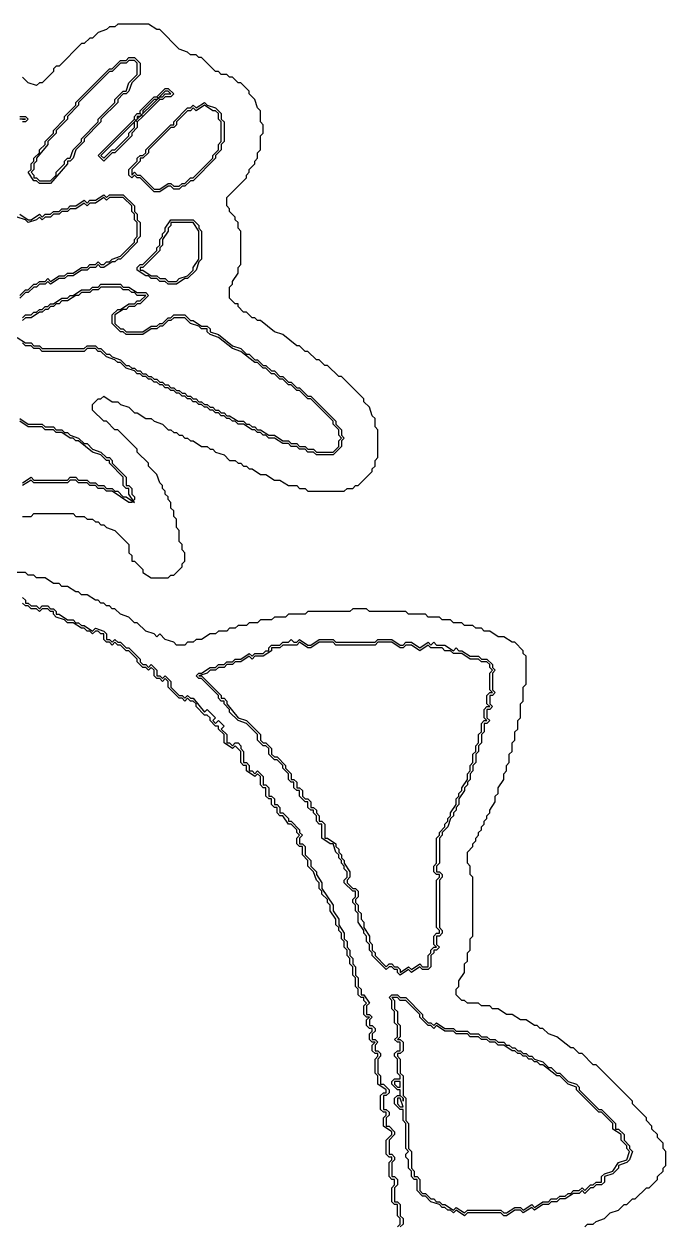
# Model space of a CAD drawing. Header units: millimetres. Extents: x 2 to 58.7, y 4.1 to 84.
# Drawn here: x 38.87 to 52.78, y 56.42 to 82.48 of the extents above; entities that cross this region are included whole.
import ezdxf

# ---------------------------------------------------------------- set-up
doc = ezdxf.new("R2010")
doc.units = ezdxf.units.MM
for name, color, linetype, true_color in [('CUT_OUTER', 1, 'Continuous', 0xa7a7a7), ('FILL_BLUE', 6, 'Continuous', 0x196fc6), ('FILL_HAIR', 5, 'Continuous', 0x905530), ('FILL_SKIN', 3, 'Continuous', 0xfad3ab), ('FILL_WHITE', 4, 'Continuous', 0xf5f3f0), ('RAISED_METAL', 2, 'Continuous', 0xa7a7a7)]:
    doc.layers.add(name, color=color, linetype=linetype, true_color=true_color)

msp = doc.modelspace()

# ---------------------------------------------------------------- linework, layer by layer
at = {"layer": 'CUT_OUTER'}
for points in [[(38.844, 71.818), (39.026, 71.818), (39.086, 71.879), (39.935, 71.879), (39.995, 71.818), (40.177, 71.818), (40.238, 71.758), (40.359, 71.758), (40.419, 71.697), (40.48, 71.697), (40.541, 71.636), (40.601, 71.636), (40.662, 71.576), (40.844, 71.515), (41.147, 71.212), (41.147, 71.03), (41.207, 70.97), (41.207, 70.848), (41.268, 70.848), (41.45, 70.667), (41.45, 70.606), (41.631, 70.485), (41.995, 70.485), (42.056, 70.545), (42.116, 70.545), (42.298, 70.727), (42.298, 70.788), (42.359, 70.848), (42.359, 71.03), (42.298, 71.091), (42.298, 71.212), (42.237, 71.273), (42.237, 71.515), (42.177, 71.576), (42.177, 71.758), (42.116, 71.818), (42.116, 71.939), (42.056, 72), (42.056, 72.121), (41.995, 72.182), (41.995, 72.242), (41.934, 72.303), (41.934, 72.364), (41.874, 72.424), (41.874, 72.485), (41.813, 72.545), (41.753, 72.727), (41.571, 72.909), (41.571, 72.97), (41.328, 73.212), (41.328, 73.273), (40.904, 73.697), (40.844, 73.697), (40.662, 73.879), (40.601, 73.879), (40.359, 74.121), (40.359, 74.242), (40.48, 74.364), (40.541, 74.364), (40.601, 74.424), (40.783, 74.303), (40.904, 74.303), (40.965, 74.242), (41.147, 74.182), (41.268, 74.061), (41.328, 74.061), (41.51, 73.939), (41.631, 73.939), (41.692, 73.879), (41.874, 73.818), (41.995, 73.697), (42.056, 73.697), (42.116, 73.636), (42.177, 73.636), (42.237, 73.576), (42.298, 73.576), (42.359, 73.515), (42.419, 73.515), (42.48, 73.455), (42.54, 73.455), (42.722, 73.333), (42.843, 73.333), (42.904, 73.273), (42.965, 73.273), (43.025, 73.212), (43.207, 73.152), (43.328, 73.03), (43.449, 73.03), (43.51, 72.97), (43.571, 72.97), (43.631, 72.909), (43.692, 72.909), (43.752, 72.848), (43.813, 72.848), (43.995, 72.727), (44.116, 72.727), (44.298, 72.606), (44.419, 72.606), (44.601, 72.485), (44.783, 72.485), (44.843, 72.424), (44.964, 72.424), (45.025, 72.364), (45.813, 72.364), (45.873, 72.424), (45.994, 72.424), (46.055, 72.485), (46.116, 72.485), (46.419, 72.788), (46.419, 72.848), (46.479, 72.909), (46.479, 73.03), (46.54, 73.091), (46.54, 73.697), (46.479, 73.758), (46.479, 73.939), (46.419, 74), (46.358, 74.182), (46.237, 74.303), (46.237, 74.364), (45.752, 74.848), (45.691, 74.848), (45.449, 75.091), (45.389, 75.091), (45.267, 75.212), (45.207, 75.212), (45.025, 75.394), (44.964, 75.394), (44.843, 75.515), (44.783, 75.515), (44.48, 75.758), (44.298, 75.818), (43.995, 76.061), (43.934, 76.061), (43.874, 76.121), (43.813, 76.121), (43.692, 76.242), (43.631, 76.242), (43.51, 76.364), (43.51, 76.424), (43.449, 76.424), (43.328, 76.545), (43.328, 76.788), (43.389, 76.848), (43.389, 76.909), (43.51, 77.091), (43.51, 77.212), (43.571, 77.273), (43.571, 78), (43.51, 78.061), (43.51, 78.182), (43.449, 78.242), (43.449, 78.303), (43.328, 78.424), (43.328, 78.485), (43.268, 78.545), (43.268, 78.727), (43.692, 79.152), (43.692, 79.212), (43.752, 79.273), (43.752, 79.333), (43.874, 79.455), (43.874, 79.515), (43.934, 79.576), (43.934, 79.697), (43.995, 79.758), (43.995, 80.061), (44.055, 80.121), (44.055, 80.303), (43.995, 80.364), (43.995, 80.606), (43.934, 80.667), (43.874, 80.848), (43.752, 80.97), (43.752, 81.03), (43.571, 81.212), (43.51, 81.212), (43.389, 81.333), (43.328, 81.333), (43.268, 81.394), (43.146, 81.394), (43.086, 81.455), (43.025, 81.455), (42.722, 81.758), (42.662, 81.758), (42.601, 81.818), (42.48, 81.818), (42.419, 81.879), (42.237, 81.939), (41.813, 82.364), (41.753, 82.364), (41.571, 82.485), (40.904, 82.485), (40.844, 82.424), (40.722, 82.424), (40.662, 82.364), (40.48, 82.303), (40.359, 82.182), (40.298, 82.182), (40.177, 82.061), (40.116, 82.061), (39.632, 81.576), (39.571, 81.576), (39.51, 81.515), (39.51, 81.455), (39.268, 81.212), (39.207, 81.212), (39.147, 81.152), (38.965, 81.212), (38.844, 81.333)], [(51.024, 56.424), (51.085, 56.485), (51.206, 56.485), (51.267, 56.545), (51.448, 56.606), (51.57, 56.727), (51.751, 56.788), (51.873, 56.909), (51.933, 56.909), (52.054, 57.03), (52.115, 57.03), (52.357, 57.273), (52.418, 57.273), (52.6, 57.455), (52.6, 57.515), (52.721, 57.636), (52.721, 57.697), (52.781, 57.758), (52.781, 58.061), (52.721, 58.121), (52.721, 58.242), (52.6, 58.364), (52.6, 58.424), (52.479, 58.545), (52.479, 58.606), (52.357, 58.727), (52.357, 58.788), (52.054, 59.091), (52.054, 59.152), (51.267, 59.939), (51.206, 59.939), (50.964, 60.182), (50.903, 60.182), (50.782, 60.303), (50.721, 60.303), (50.418, 60.545), (50.236, 60.606), (50.115, 60.727), (50.055, 60.727), (49.994, 60.788), (49.933, 60.788), (49.752, 60.909), (49.63, 60.909), (49.449, 61.03), (49.327, 61.03), (49.146, 61.152), (49.024, 61.152), (48.964, 61.212), (48.782, 61.212), (48.721, 61.273), (48.479, 61.273), (48.418, 61.333), (48.358, 61.333), (48.237, 61.455), (48.237, 61.576), (48.297, 61.636), (48.297, 61.758), (48.418, 61.939), (48.418, 62.121), (48.479, 62.182), (48.479, 62.364), (48.54, 62.424), (48.54, 62.667), (48.6, 62.727), (48.6, 64), (48.54, 64.061), (48.54, 64.242), (48.479, 64.303), (48.479, 64.545), (48.6, 64.667), (48.6, 64.727), (48.661, 64.788), (48.661, 64.848), (48.721, 64.909), (48.721, 64.97), (48.782, 65.03), (48.782, 65.091), (48.843, 65.152), (48.843, 65.212), (48.903, 65.273), (48.903, 65.333), (48.964, 65.394), (48.964, 65.455), (49.085, 65.636), (49.085, 65.758), (49.146, 65.818), (49.146, 65.939), (49.267, 66.121), (49.267, 66.242), (49.327, 66.303), (49.327, 66.424), (49.388, 66.485), (49.388, 66.667), (49.449, 66.727), (49.449, 66.909), (49.509, 66.97), (49.509, 67.152), (49.57, 67.212), (49.57, 67.394), (49.63, 67.455), (49.63, 67.758), (49.691, 67.818), (49.691, 68.121), (49.752, 68.182), (49.752, 68.788), (49.691, 68.848), (49.691, 68.909), (49.509, 69.091), (49.449, 69.091), (49.267, 69.212), (49.146, 69.212), (48.964, 69.333), (48.843, 69.333), (48.782, 69.394), (48.661, 69.394), (48.6, 69.455), (48.418, 69.455), (48.358, 69.515), (48.176, 69.515), (48.115, 69.576), (47.934, 69.576), (47.873, 69.636), (47.631, 69.636), (47.57, 69.697), (47.206, 69.697), (47.146, 69.758), (46.358, 69.758), (46.297, 69.818), (45.994, 69.818), (45.934, 69.758), (45.025, 69.758), (44.964, 69.697), (44.601, 69.697), (44.54, 69.636), (44.298, 69.636), (44.237, 69.576), (43.995, 69.576), (43.934, 69.515), (43.752, 69.515), (43.692, 69.455), (43.51, 69.455), (43.449, 69.394), (43.328, 69.394), (43.268, 69.333), (43.086, 69.333), (43.025, 69.273), (42.904, 69.273), (42.722, 69.152), (42.601, 69.152), (42.54, 69.091), (42.419, 69.091), (42.359, 69.03), (42.177, 69.03), (42.116, 69.091), (41.934, 69.152), (41.813, 69.273), (41.753, 69.212), (41.692, 69.273), (41.51, 69.333), (41.328, 69.515), (41.268, 69.515), (41.147, 69.636), (40.965, 69.697), (40.844, 69.818), (40.783, 69.818), (40.722, 69.879), (40.662, 69.879), (40.601, 69.939), (40.541, 69.939), (40.48, 70), (40.419, 70), (40.238, 70.121), (40.116, 70.121), (40.056, 70.182), (39.995, 70.182), (39.813, 70.303), (39.692, 70.303), (39.632, 70.364), (39.51, 70.364), (39.329, 70.485), (39.147, 70.485), (39.086, 70.545), (38.965, 70.545), (38.904, 70.606), (38.723, 70.606)]]:
    msp.add_lwpolyline(points, dxfattribs=at)
at = {"layer": 'FILL_BLUE'}
for points in [[(42.662, 68.364), (42.722, 68.364), (43.146, 67.939), (43.146, 67.879), (43.207, 67.879), (43.268, 67.818), (43.268, 67.758), (43.51, 67.455), (43.692, 67.394), (43.995, 67.091), (43.995, 66.97), (44.055, 66.909), (44.116, 66.909), (44.237, 66.788), (44.237, 66.667), (44.298, 66.606), (44.358, 66.606), (44.54, 66.424), (44.54, 66.364), (44.661, 66.242), (44.661, 66.121), (44.722, 66.121), (44.783, 66.061), (44.783, 65.939), (44.843, 65.939), (44.904, 65.879), (44.904, 65.758), (44.964, 65.697), (45.025, 65.697), (45.086, 65.636), (45.086, 65.515), (45.146, 65.515), (45.207, 65.455), (45.207, 65.394), (45.267, 65.333), (45.267, 65.212), (45.328, 65.212), (45.389, 65.152), (45.389, 64.848), (45.449, 64.848), (45.631, 64.727), (45.631, 64.667), (45.691, 64.606), (45.691, 64.545), (45.752, 64.485), (45.752, 64.424), (45.813, 64.364), (45.813, 64.303), (45.934, 64.121), (45.934, 64), (45.873, 63.939), (45.873, 63.879), (45.994, 63.758), (46.055, 63.758), (46.116, 63.697), (46.116, 63.576), (46.055, 63.515), (46.055, 63.455), (46.116, 63.394), (46.116, 63.273), (46.176, 63.212), (46.176, 63.091), (46.237, 63.03), (46.237, 62.909), (46.358, 62.727), (46.358, 62.606), (46.419, 62.545), (46.419, 62.424), (46.479, 62.364), (46.479, 62.303), (46.722, 62.061), (46.782, 62.121), (46.843, 62.121), (46.903, 62.061), (46.964, 62.061), (47.025, 62), (47.025, 61.939), (47.206, 62.061), (47.267, 62), (47.449, 62.121), (47.509, 62.061), (47.631, 62.061), (47.631, 62.303), (47.691, 62.364), (47.691, 62.424), (47.752, 62.485), (47.812, 62.485), (47.752, 62.545), (47.752, 62.727), (47.812, 62.788), (47.873, 62.788), (47.873, 62.848), (47.812, 62.909), (47.812, 63.939), (47.873, 64), (47.873, 64.061), (47.812, 64.061), (47.752, 64.121), (47.752, 64.242), (47.812, 64.303), (47.812, 64.848), (47.873, 64.909), (47.873, 64.97), (47.994, 65.091), (47.994, 65.152), (48.055, 65.212), (48.055, 65.273), (48.115, 65.333), (48.115, 65.394), (48.237, 65.576), (48.237, 65.697), (48.297, 65.758), (48.297, 65.818), (48.358, 65.879), (48.358, 65.939), (48.479, 66.121), (48.479, 66.242), (48.54, 66.303), (48.54, 66.424), (48.6, 66.485), (48.6, 66.667), (48.661, 66.727), (48.661, 66.848), (48.721, 66.909), (48.721, 67.091), (48.782, 67.152), (48.782, 67.333), (48.843, 67.394), (48.903, 67.394), (48.843, 67.455), (48.843, 67.636), (48.903, 67.697), (48.964, 67.697), (48.903, 67.758), (48.903, 67.939), (48.964, 68), (49.024, 68), (48.964, 68.061), (48.964, 68.424), (49.024, 68.485), (48.964, 68.545), (48.964, 68.606), (48.903, 68.667), (48.782, 68.667), (48.721, 68.727), (48.54, 68.727), (48.358, 68.848), (48.176, 68.848), (48.115, 68.909), (47.994, 68.909), (47.934, 68.97), (47.691, 68.97), (47.631, 69.03), (47.449, 68.909), (47.267, 69.03), (47.146, 69.03), (47.085, 68.97), (47.025, 68.97), (46.843, 69.091), (46.54, 69.091), (46.479, 69.03), (45.631, 69.03), (45.57, 69.091), (45.267, 69.091), (45.086, 68.97), (45.025, 68.97), (44.843, 69.091), (44.783, 69.03), (44.48, 69.03), (44.419, 68.97), (44.237, 68.97), (44.237, 68.909), (44.055, 68.788), (43.874, 68.788), (43.813, 68.727), (43.752, 68.788), (43.571, 68.667), (43.449, 68.667), (43.389, 68.606), (43.268, 68.606), (43.207, 68.545), (43.086, 68.545), (43.025, 68.485), (42.904, 68.485), (42.843, 68.424)], [(46.843, 61.394), (46.903, 61.333), (46.903, 61.152), (46.964, 61.091), (46.964, 60.848), (47.025, 60.788), (47.025, 60.545), (46.964, 60.485), (47.025, 60.485), (47.085, 60.424), (47.085, 60.242), (47.025, 60.182), (46.964, 60.182), (46.964, 60.121), (47.025, 60.061), (47.025, 59.758), (47.085, 59.697), (47.085, 59.273), (47.146, 59.212), (47.146, 58.727), (47.206, 58.667), (47.206, 58.121), (47.267, 58.061), (47.267, 57.697), (47.328, 57.636), (47.328, 57.515), (47.388, 57.515), (47.449, 57.455), (47.449, 57.212), (47.509, 57.152), (47.57, 57.152), (47.691, 57.03), (47.752, 57.03), (47.812, 56.97), (47.873, 56.97), (47.934, 56.909), (47.994, 56.909), (48.176, 56.788), (48.237, 56.848), (48.418, 56.727), (48.479, 56.788), (49.206, 56.788), (49.267, 56.727), (49.327, 56.727), (49.509, 56.848), (49.63, 56.848), (49.691, 56.788), (49.873, 56.909), (49.933, 56.848), (50.115, 56.97), (50.236, 56.97), (50.297, 57.03), (50.418, 57.03), (50.479, 57.091), (50.6, 57.091), (50.661, 57.152), (50.721, 57.152), (50.782, 57.212), (50.903, 57.212), (50.964, 57.273), (51.024, 57.212), (51.145, 57.333), (51.206, 57.333), (51.267, 57.394), (51.388, 57.394), (51.388, 57.515), (51.448, 57.576), (51.63, 57.636), (51.751, 57.818), (51.933, 57.879), (51.994, 58.061), (51.933, 58.121), (51.933, 58.182), (51.812, 58.303), (51.812, 58.424), (51.63, 58.545), (51.63, 58.667), (51.388, 58.909), (51.327, 58.909), (50.842, 59.394), (50.842, 59.455), (50.661, 59.515), (50.479, 59.697), (50.418, 59.697), (50.115, 59.939), (50.055, 59.939), (49.994, 60), (49.933, 60), (49.873, 60.061), (49.812, 60.061), (49.752, 60.121), (49.691, 60.121), (49.63, 60.182), (49.57, 60.182), (49.509, 60.242), (49.449, 60.242), (49.267, 60.364), (49.146, 60.364), (49.085, 60.424), (48.964, 60.424), (48.903, 60.485), (48.782, 60.485), (48.721, 60.545), (48.54, 60.545), (48.479, 60.606), (48.237, 60.606), (48.176, 60.667), (47.994, 60.667), (47.812, 60.788), (47.752, 60.727), (47.691, 60.788), (47.631, 60.788), (47.449, 60.97), (47.449, 61.03), (47.146, 61.333), (47.025, 61.333), (46.964, 61.394)]]:
    msp.add_lwpolyline(points, close=True, dxfattribs=at)
at = {"layer": 'FILL_HAIR'}
for points in [[(38.844, 72.545), (39.026, 72.667), (39.086, 72.606), (39.813, 72.606), (39.874, 72.667), (39.995, 72.667), (40.056, 72.606), (40.238, 72.606), (40.298, 72.545), (40.419, 72.545), (40.48, 72.485), (40.601, 72.485), (40.662, 72.424), (40.783, 72.424), (40.844, 72.364), (40.904, 72.364), (41.025, 72.242), (41.086, 72.242), (41.268, 72.121), (41.147, 72.303), (41.147, 72.424), (41.086, 72.424), (41.025, 72.485), (41.025, 72.667), (40.722, 72.97), (40.722, 73.03), (40.662, 73.03), (40.541, 73.152), (40.359, 73.212), (40.056, 73.455), (39.995, 73.455), (39.935, 73.515), (39.874, 73.515), (39.692, 73.636), (39.571, 73.636), (39.51, 73.697), (39.329, 73.697), (39.268, 73.758), (38.965, 73.758), (38.783, 73.879)], [(46.964, 56.424), (47.025, 56.485), (47.025, 56.606), (46.964, 56.667), (46.964, 56.909), (46.903, 56.909), (46.843, 56.97), (46.843, 57.273), (46.903, 57.333), (46.903, 57.455), (46.843, 57.455), (46.782, 57.515), (46.782, 57.818), (46.843, 57.879), (46.843, 57.939), (46.782, 57.939), (46.722, 58), (46.722, 58.303), (46.843, 58.424), (46.843, 58.485), (46.661, 58.606), (46.661, 58.788), (46.722, 58.848), (46.722, 58.909), (46.661, 58.909), (46.6, 58.97), (46.6, 59.273), (46.661, 59.333), (46.722, 59.333), (46.722, 59.394), (46.54, 59.515), (46.54, 59.697), (46.479, 59.758), (46.479, 60.061), (46.54, 60.121), (46.54, 60.182), (46.479, 60.182), (46.419, 60.242), (46.419, 60.364), (46.479, 60.424), (46.419, 60.424), (46.358, 60.485), (46.358, 60.606), (46.419, 60.667), (46.419, 60.727), (46.358, 60.727), (46.297, 60.788), (46.297, 60.909), (46.358, 60.97), (46.297, 60.97), (46.237, 61.03), (46.237, 61.212), (46.297, 61.273), (46.237, 61.333), (46.237, 61.394), (46.176, 61.394), (46.116, 61.455), (46.116, 61.576), (46.055, 61.636), (46.055, 61.818), (45.994, 61.879), (45.994, 62.061), (45.934, 62.121), (45.934, 62.242), (45.873, 62.303), (45.873, 62.424), (45.813, 62.485), (45.813, 62.606), (45.752, 62.667), (45.752, 62.788), (45.691, 62.848), (45.691, 62.909), (45.631, 62.97), (45.631, 63.091), (45.51, 63.273), (45.51, 63.394), (45.449, 63.455), (45.449, 63.515), (45.328, 63.636), (45.328, 63.697), (45.267, 63.758), (45.267, 63.879), (45.207, 63.939), (45.146, 64.121), (45.025, 64.242), (45.025, 64.364), (44.904, 64.485), (44.904, 64.667), (44.843, 64.667), (44.783, 64.727), (44.783, 64.848), (44.843, 64.909), (44.783, 64.97), (44.783, 65.03), (44.661, 65.152), (44.601, 65.152), (44.48, 65.333), (44.419, 65.333), (44.358, 65.394), (44.358, 65.515), (44.298, 65.515), (44.237, 65.576), (44.237, 65.697), (44.177, 65.697), (44.116, 65.758), (44.116, 65.939), (44.055, 65.939), (43.995, 66), (43.995, 66.182), (43.934, 66.242), (43.874, 66.182), (43.692, 66.303), (43.692, 66.424), (43.631, 66.424), (43.571, 66.485), (43.571, 66.727), (43.449, 66.848), (43.389, 66.788), (43.207, 66.909), (43.207, 67.091), (43.086, 67.212), (43.086, 67.273), (43.025, 67.273), (42.904, 67.394), (42.904, 67.455), (42.843, 67.515), (42.783, 67.515), (42.601, 67.697), (42.601, 67.758), (42.54, 67.818), (42.48, 67.818), (42.419, 67.879), (42.359, 67.818), (42.298, 67.879), (42.237, 67.879), (41.995, 68.121), (41.995, 68.242), (41.934, 68.303), (41.874, 68.242), (41.813, 68.303), (41.753, 68.303), (41.692, 68.364), (41.692, 68.485), (41.631, 68.545), (41.571, 68.485), (41.51, 68.545), (41.45, 68.545), (41.328, 68.667), (41.328, 68.727), (41.147, 68.909), (41.086, 68.909), (40.965, 69.03), (40.904, 69.03), (40.844, 69.091), (40.783, 69.03), (40.722, 69.091), (40.662, 69.091), (40.601, 69.152), (40.601, 69.273), (40.541, 69.273), (40.48, 69.333), (40.419, 69.333), (40.359, 69.273), (40.298, 69.333), (40.238, 69.333), (40.177, 69.394), (40.116, 69.394), (39.935, 69.515), (39.813, 69.515), (39.753, 69.576), (39.571, 69.636), (39.51, 69.697), (39.51, 69.758), (39.45, 69.758), (39.389, 69.818), (39.268, 69.818), (39.207, 69.758), (39.147, 69.818), (39.026, 69.818), (38.965, 69.879), (38.904, 69.879), (38.844, 69.939)]]:
    msp.add_lwpolyline(points, dxfattribs=at)
at = {"layer": 'FILL_SKIN'}
for points in [[(41.268, 81.697), (41.147, 81.697), (41.086, 81.636), (40.965, 81.636), (40.783, 81.455), (40.722, 81.455), (40.056, 80.788), (40.056, 80.727), (39.813, 80.485), (39.813, 80.424), (39.571, 80.182), (39.571, 80.121), (39.389, 79.939), (39.389, 79.879), (39.147, 79.576), (39.147, 79.515), (39.086, 79.455), (39.086, 79.333), (39.026, 79.273), (39.086, 79.212), (39.086, 79.152), (39.147, 79.152), (39.207, 79.091), (39.45, 79.091), (39.571, 79.212), (39.571, 79.273), (39.753, 79.455), (39.753, 79.515), (39.813, 79.576), (39.874, 79.576), (39.935, 79.758), (40.116, 79.939), (40.116, 80), (40.48, 80.364), (40.48, 80.424), (40.844, 80.788), (40.844, 80.848), (41.025, 81.03), (41.086, 81.03), (41.147, 81.212), (41.328, 81.394), (41.328, 81.636)], [(42.056, 80.97), (41.995, 81.03), (41.934, 81.03), (41.753, 80.848), (41.692, 80.848), (41.45, 80.606), (41.45, 80.545), (41.389, 80.485), (41.328, 80.485), (41.328, 80.424), (40.541, 79.636), (40.601, 79.576), (40.783, 79.758), (40.844, 79.758), (41.147, 80.061), (41.147, 80.121), (41.268, 80.242), (41.268, 80.364), (41.813, 80.909), (41.874, 80.909), (41.934, 80.97)], [(43.086, 80.545), (43.025, 80.606), (42.965, 80.606), (42.783, 80.727), (42.601, 80.606), (42.54, 80.667), (42.48, 80.606), (42.419, 80.606), (42.177, 80.364), (42.177, 80.303), (42.116, 80.242), (42.056, 80.242), (41.571, 79.758), (41.571, 79.697), (41.45, 79.576), (41.389, 79.576), (41.389, 79.515), (41.207, 79.333), (41.207, 79.212), (41.268, 79.273), (41.328, 79.212), (41.389, 79.212), (41.692, 78.909), (41.813, 78.909), (41.995, 79.03), (42.056, 79.03), (42.116, 78.97), (42.237, 78.97), (42.298, 79.03), (42.359, 79.03), (42.48, 79.152), (42.54, 79.152), (42.965, 79.576), (42.965, 79.636), (43.086, 79.758), (43.086, 79.879), (43.146, 79.939), (43.146, 80.364), (43.086, 80.424)], [(42.54, 78.182), (42.056, 78.182), (42.056, 78.121), (41.995, 78.061), (41.995, 78), (41.874, 77.818), (41.874, 77.697), (41.813, 77.636), (41.813, 77.576), (41.45, 77.212), (41.389, 77.212), (41.389, 77.152), (41.45, 77.152), (41.631, 77.03), (41.753, 77.03), (41.813, 76.97), (41.934, 76.97), (41.995, 76.909), (42.177, 76.909), (42.237, 76.97), (42.419, 77.03), (42.54, 77.152), (42.54, 77.212), (42.662, 77.394), (42.662, 78)]]:
    msp.add_lwpolyline(points, close=True, dxfattribs=at)
for points in [[(38.844, 80.424), (38.904, 80.424), (38.783, 80.424)], [(38.783, 76.606), (38.904, 76.727), (38.965, 76.727), (39.086, 76.848), (39.147, 76.848), (39.207, 76.909), (39.329, 76.909), (39.389, 76.97), (39.45, 76.909), (39.632, 77.03), (39.753, 77.03), (39.813, 77.091), (39.935, 77.091), (40.116, 77.212), (40.238, 77.212), (40.298, 77.273), (40.419, 77.273), (40.48, 77.333), (40.541, 77.273), (40.601, 77.273), (40.662, 77.333), (40.722, 77.333), (40.783, 77.394), (40.965, 77.455), (41.268, 77.758), (41.268, 77.818), (41.328, 77.879), (41.328, 78.182), (41.268, 78.242), (41.268, 78.364), (41.207, 78.424), (41.207, 78.545), (41.025, 78.727), (40.722, 78.727), (40.662, 78.667), (40.601, 78.727), (40.419, 78.606), (40.298, 78.606), (40.238, 78.545), (40.177, 78.606), (39.995, 78.485), (39.874, 78.485), (39.813, 78.424), (39.692, 78.424), (39.632, 78.364), (39.51, 78.364), (39.45, 78.303), (39.329, 78.303), (39.268, 78.242), (39.207, 78.303), (39.147, 78.242), (38.965, 78.182), (38.904, 78.242), (38.723, 78.303)], [(38.723, 75.697), (38.904, 75.576), (39.026, 75.576), (39.086, 75.515), (39.207, 75.515), (39.268, 75.455), (40.177, 75.455), (40.238, 75.515), (40.419, 75.515), (40.48, 75.455), (40.541, 75.455), (40.662, 75.333), (40.722, 75.333), (40.783, 75.273), (40.965, 75.212), (41.086, 75.091), (41.147, 75.091), (41.207, 75.03), (41.268, 75.03), (41.328, 74.97), (41.389, 74.97), (41.45, 74.909), (41.51, 74.909), (41.571, 74.848), (41.631, 74.848), (41.692, 74.788), (41.753, 74.788), (41.813, 74.727), (41.874, 74.727), (41.934, 74.667), (41.995, 74.667), (42.056, 74.606), (42.116, 74.606), (42.177, 74.545), (42.237, 74.545), (42.298, 74.485), (42.359, 74.485), (42.419, 74.424), (42.48, 74.424), (42.54, 74.364), (42.601, 74.364), (42.662, 74.303), (42.722, 74.303), (42.783, 74.242), (42.843, 74.242), (42.904, 74.182), (42.965, 74.182), (43.025, 74.121), (43.086, 74.121), (43.146, 74.061), (43.207, 74.061), (43.268, 74), (43.328, 74), (43.51, 73.879), (43.631, 73.879), (43.692, 73.818), (43.752, 73.818), (43.813, 73.758), (43.874, 73.758), (43.934, 73.697), (43.995, 73.697), (44.177, 73.576), (44.298, 73.576), (44.48, 73.455), (44.601, 73.455), (44.661, 73.394), (44.783, 73.394), (44.843, 73.333), (44.964, 73.333), (45.025, 73.273), (45.146, 73.273), (45.207, 73.212), (45.57, 73.212), (45.691, 73.333), (45.691, 73.455), (45.752, 73.515), (45.691, 73.576), (45.691, 73.697), (45.57, 73.818), (45.57, 73.879), (45.086, 74.364), (45.025, 74.364), (44.843, 74.545), (44.783, 74.545), (44.661, 74.667), (44.601, 74.667), (44.48, 74.788), (44.419, 74.788), (44.298, 74.909), (44.237, 74.909), (44.116, 75.03), (44.055, 75.03), (43.934, 75.152), (43.874, 75.152), (43.571, 75.394), (43.389, 75.455), (43.086, 75.697), (42.904, 75.758), (42.843, 75.818), (42.843, 75.879), (42.722, 75.879), (42.662, 75.939), (42.48, 76), (42.359, 76.121), (42.116, 76.121), (42.056, 76.061), (41.995, 76.061), (41.874, 75.939), (41.813, 75.939), (41.753, 75.879), (41.631, 75.879), (41.45, 75.758), (41.086, 75.758), (41.025, 75.818), (40.965, 75.818), (40.783, 76), (40.783, 76.182), (40.904, 76.303), (40.965, 76.303), (41.147, 76.424), (41.268, 76.424), (41.328, 76.485), (41.389, 76.485), (41.51, 76.606), (41.328, 76.606), (41.268, 76.667), (41.207, 76.667), (41.147, 76.727), (41.025, 76.727), (40.965, 76.788), (40.541, 76.788), (40.48, 76.727), (40.359, 76.727), (40.298, 76.667), (40.116, 76.667), (40.056, 76.606), (39.995, 76.606), (39.813, 76.485), (39.692, 76.485), (39.632, 76.424), (39.571, 76.424), (39.51, 76.364), (39.45, 76.364), (39.389, 76.303), (39.329, 76.303), (39.268, 76.242), (39.207, 76.242), (39.026, 76.121), (38.904, 76.121), (38.844, 76.061)]]:
    msp.add_lwpolyline(points, dxfattribs=at)
at = {"layer": 'FILL_WHITE'}
for points in [[(46.903, 59.576), (46.903, 59.515), (46.964, 59.455), (47.025, 59.455), (47.025, 59.576)], [(46.964, 59.212), (46.964, 59.091), (47.025, 59.03), (47.085, 59.03), (47.025, 59.212)]]:
    msp.add_lwpolyline(points, close=True, dxfattribs=at)
at = {"layer": 'RAISED_METAL'}
for points in [[(38.844, 71.818), (39.026, 71.818), (39.086, 71.879), (39.935, 71.879), (39.995, 71.818), (40.177, 71.818), (40.238, 71.758), (40.359, 71.758), (40.419, 71.697), (40.48, 71.697), (40.541, 71.636), (40.601, 71.636), (40.662, 71.576), (40.844, 71.515), (41.147, 71.212), (41.147, 71.03), (41.207, 70.97), (41.207, 70.848), (41.268, 70.848), (41.45, 70.667), (41.45, 70.606), (41.631, 70.485), (41.995, 70.485), (42.056, 70.545), (42.116, 70.545), (42.298, 70.727), (42.298, 70.788), (42.359, 70.848), (42.359, 71.03), (42.298, 71.091), (42.298, 71.212), (42.237, 71.273), (42.237, 71.515), (42.177, 71.576), (42.177, 71.758), (42.116, 71.818), (42.116, 71.939), (42.056, 72), (42.056, 72.121), (41.995, 72.182), (41.995, 72.242), (41.934, 72.303), (41.934, 72.364), (41.874, 72.424), (41.874, 72.485), (41.813, 72.545), (41.753, 72.727), (41.571, 72.909), (41.571, 72.97), (41.328, 73.212), (41.328, 73.273), (40.904, 73.697), (40.844, 73.697), (40.662, 73.879), (40.601, 73.879), (40.359, 74.121), (40.359, 74.242), (40.48, 74.364), (40.541, 74.364), (40.601, 74.424), (40.783, 74.303), (40.904, 74.303), (40.965, 74.242), (41.147, 74.182), (41.268, 74.061), (41.328, 74.061), (41.51, 73.939), (41.631, 73.939), (41.692, 73.879), (41.874, 73.818), (41.995, 73.697), (42.056, 73.697), (42.116, 73.636), (42.177, 73.636), (42.237, 73.576), (42.298, 73.576), (42.359, 73.515), (42.419, 73.515), (42.48, 73.455), (42.54, 73.455), (42.722, 73.333), (42.843, 73.333), (42.904, 73.273), (42.965, 73.273), (43.025, 73.212), (43.207, 73.152), (43.328, 73.03), (43.449, 73.03), (43.51, 72.97), (43.571, 72.97), (43.631, 72.909), (43.692, 72.909), (43.752, 72.848), (43.813, 72.848), (43.995, 72.727), (44.116, 72.727), (44.298, 72.606), (44.419, 72.606), (44.601, 72.485), (44.783, 72.485), (44.843, 72.424), (44.964, 72.424), (45.025, 72.364), (45.813, 72.364), (45.873, 72.424), (45.994, 72.424), (46.055, 72.485), (46.116, 72.485), (46.419, 72.788), (46.419, 72.848), (46.479, 72.909), (46.479, 73.03), (46.54, 73.091), (46.54, 73.697), (46.479, 73.758), (46.479, 73.939), (46.419, 74), (46.358, 74.182), (46.237, 74.303), (46.237, 74.364), (45.752, 74.848), (45.691, 74.848), (45.449, 75.091), (45.389, 75.091), (45.267, 75.212), (45.207, 75.212), (45.025, 75.394), (44.964, 75.394), (44.843, 75.515), (44.783, 75.515), (44.48, 75.758), (44.298, 75.818), (43.995, 76.061), (43.934, 76.061), (43.874, 76.121), (43.813, 76.121), (43.692, 76.242), (43.631, 76.242), (43.51, 76.364), (43.51, 76.424), (43.449, 76.424), (43.328, 76.545), (43.328, 76.788), (43.389, 76.848), (43.389, 76.909), (43.51, 77.091), (43.51, 77.212), (43.571, 77.273), (43.571, 78), (43.51, 78.061), (43.51, 78.182), (43.449, 78.242), (43.449, 78.303), (43.328, 78.424), (43.328, 78.485), (43.268, 78.545), (43.268, 78.727), (43.692, 79.152), (43.692, 79.212), (43.752, 79.273), (43.752, 79.333), (43.874, 79.455), (43.874, 79.515), (43.934, 79.576), (43.934, 79.697), (43.995, 79.758), (43.995, 80.061), (44.055, 80.121), (44.055, 80.303), (43.995, 80.364), (43.995, 80.606), (43.934, 80.667), (43.874, 80.848), (43.752, 80.97), (43.752, 81.03), (43.571, 81.212), (43.51, 81.212), (43.389, 81.333), (43.328, 81.333), (43.268, 81.394), (43.146, 81.394), (43.086, 81.455), (43.025, 81.455), (42.722, 81.758), (42.662, 81.758), (42.601, 81.818), (42.48, 81.818), (42.419, 81.879), (42.237, 81.939), (41.813, 82.364), (41.753, 82.364), (41.571, 82.485), (40.904, 82.485), (40.844, 82.424), (40.722, 82.424), (40.662, 82.364), (40.48, 82.303), (40.359, 82.182), (40.298, 82.182), (40.177, 82.061), (40.116, 82.061), (39.632, 81.576), (39.571, 81.576), (39.51, 81.515), (39.51, 81.455), (39.268, 81.212), (39.207, 81.212), (39.147, 81.152), (38.965, 81.212), (38.844, 81.333)], [(38.783, 80.485), (38.904, 80.485), (38.965, 80.424), (38.904, 80.364), (38.844, 80.364)], [(38.783, 78.364), (38.965, 78.242), (39.026, 78.242), (39.207, 78.364), (39.268, 78.303), (39.329, 78.364), (39.45, 78.364), (39.51, 78.424), (39.632, 78.424), (39.692, 78.485), (39.813, 78.485), (39.874, 78.545), (39.995, 78.545), (40.177, 78.667), (40.238, 78.606), (40.298, 78.667), (40.419, 78.667), (40.601, 78.788), (40.662, 78.727), (40.722, 78.788), (41.025, 78.788), (41.268, 78.545), (41.268, 78.424), (41.328, 78.364), (41.328, 78.242), (41.389, 78.182), (41.389, 77.879), (41.328, 77.818), (41.328, 77.758), (40.965, 77.394), (40.904, 77.394), (40.844, 77.333), (40.783, 77.333), (40.601, 77.212), (40.541, 77.212), (40.48, 77.273), (40.419, 77.212), (40.298, 77.212), (40.238, 77.152), (40.116, 77.152), (39.935, 77.03), (39.813, 77.03), (39.753, 76.97), (39.632, 76.97), (39.45, 76.848), (39.389, 76.909), (39.329, 76.848), (39.207, 76.848), (39.147, 76.788), (39.086, 76.788), (38.965, 76.667), (38.904, 76.667), (38.783, 76.545)], [(38.844, 76.121), (38.904, 76.182), (39.026, 76.182), (39.086, 76.242), (39.147, 76.242), (39.207, 76.303), (39.268, 76.303), (39.329, 76.364), (39.389, 76.364), (39.45, 76.424), (39.51, 76.424), (39.692, 76.545), (39.813, 76.545), (39.874, 76.606), (39.935, 76.606), (40.116, 76.727), (40.298, 76.727), (40.359, 76.788), (40.48, 76.788), (40.541, 76.848), (40.965, 76.848), (41.025, 76.788), (41.147, 76.788), (41.328, 76.667), (41.51, 76.667), (41.571, 76.606), (41.389, 76.424), (41.328, 76.424), (41.268, 76.364), (41.147, 76.364), (41.086, 76.303), (41.025, 76.303), (40.844, 76.182), (40.844, 76), (40.965, 75.879), (41.025, 75.879), (41.086, 75.818), (41.45, 75.818), (41.631, 75.939), (41.753, 75.939), (41.813, 76), (41.874, 76), (41.995, 76.121), (42.056, 76.121), (42.116, 76.182), (42.359, 76.182), (42.48, 76.061), (42.54, 76.061), (42.722, 75.939), (42.843, 75.939), (42.904, 75.879), (42.904, 75.818), (43.086, 75.758), (43.389, 75.515), (43.571, 75.455), (43.692, 75.333), (43.752, 75.333), (43.874, 75.212), (43.934, 75.212), (44.055, 75.091), (44.116, 75.091), (44.237, 74.97), (44.298, 74.97), (44.419, 74.848), (44.48, 74.848), (44.601, 74.727), (44.661, 74.727), (44.783, 74.606), (44.843, 74.606), (45.025, 74.424), (45.086, 74.424), (45.631, 73.879), (45.631, 73.818), (45.752, 73.697), (45.752, 73.576), (45.813, 73.515), (45.752, 73.455), (45.752, 73.333), (45.57, 73.152), (45.207, 73.152), (45.146, 73.212), (45.025, 73.212), (44.964, 73.273), (44.843, 73.273), (44.783, 73.333), (44.661, 73.333), (44.601, 73.394), (44.48, 73.394), (44.298, 73.515), (44.177, 73.515), (44.116, 73.576), (44.055, 73.576), (43.995, 73.636), (43.934, 73.636), (43.874, 73.697), (43.813, 73.697), (43.631, 73.818), (43.51, 73.818), (43.449, 73.879), (43.389, 73.879), (43.328, 73.939), (43.268, 73.939), (43.207, 74), (43.146, 74), (43.086, 74.061), (43.025, 74.061), (42.965, 74.121), (42.904, 74.121), (42.843, 74.182), (42.783, 74.182), (42.722, 74.242), (42.662, 74.242), (42.601, 74.303), (42.54, 74.303), (42.48, 74.364), (42.419, 74.364), (42.359, 74.424), (42.298, 74.424), (42.237, 74.485), (42.177, 74.485), (42.116, 74.545), (42.056, 74.545), (41.995, 74.606), (41.934, 74.606), (41.874, 74.667), (41.813, 74.667), (41.753, 74.727), (41.692, 74.727), (41.631, 74.788), (41.571, 74.788), (41.51, 74.848), (41.45, 74.848), (41.389, 74.909), (41.328, 74.909), (41.268, 74.97), (41.086, 75.03), (40.965, 75.152), (40.904, 75.152), (40.844, 75.212), (40.662, 75.273), (40.541, 75.394), (40.48, 75.394), (40.419, 75.455), (40.238, 75.455), (40.177, 75.394), (39.268, 75.394), (39.207, 75.455), (39.086, 75.455), (39.026, 75.515), (38.904, 75.515), (38.844, 75.576)], [(38.783, 73.939), (38.965, 73.818), (39.268, 73.818), (39.329, 73.758), (39.51, 73.758), (39.571, 73.697), (39.692, 73.697), (39.753, 73.636), (39.813, 73.636), (39.874, 73.576), (40.056, 73.515), (40.177, 73.394), (40.238, 73.394), (40.359, 73.273), (40.541, 73.212), (40.662, 73.091), (40.722, 73.091), (40.783, 73.03), (40.783, 72.97), (41.086, 72.667), (41.086, 72.485), (41.147, 72.485), (41.207, 72.424), (41.207, 72.303), (41.268, 72.242), (41.268, 72.182), (41.207, 72.121), (41.147, 72.121), (40.783, 72.364), (40.662, 72.364), (40.601, 72.424), (40.48, 72.424), (40.419, 72.485), (40.298, 72.485), (40.238, 72.545), (40.056, 72.545), (39.995, 72.606), (39.874, 72.606), (39.813, 72.545), (39.086, 72.545), (39.026, 72.606), (38.844, 72.485)], [(51.024, 56.424), (51.085, 56.485), (51.206, 56.485), (51.267, 56.545), (51.448, 56.606), (51.57, 56.727), (51.751, 56.788), (51.873, 56.909), (51.933, 56.909), (52.054, 57.03), (52.115, 57.03), (52.357, 57.273), (52.418, 57.273), (52.6, 57.455), (52.6, 57.515), (52.721, 57.636), (52.721, 57.697), (52.781, 57.758), (52.781, 58.061), (52.721, 58.121), (52.721, 58.242), (52.6, 58.364), (52.6, 58.424), (52.479, 58.545), (52.479, 58.606), (52.357, 58.727), (52.357, 58.788), (52.054, 59.091), (52.054, 59.152), (51.267, 59.939), (51.206, 59.939), (50.964, 60.182), (50.903, 60.182), (50.782, 60.303), (50.721, 60.303), (50.418, 60.545), (50.236, 60.606), (50.115, 60.727), (50.055, 60.727), (49.994, 60.788), (49.933, 60.788), (49.752, 60.909), (49.63, 60.909), (49.449, 61.03), (49.327, 61.03), (49.146, 61.152), (49.024, 61.152), (48.964, 61.212), (48.782, 61.212), (48.721, 61.273), (48.479, 61.273), (48.418, 61.333), (48.358, 61.333), (48.237, 61.455), (48.237, 61.576), (48.297, 61.636), (48.297, 61.758), (48.418, 61.939), (48.418, 62.121), (48.479, 62.182), (48.479, 62.364), (48.54, 62.424), (48.54, 62.667), (48.6, 62.727), (48.6, 64), (48.54, 64.061), (48.54, 64.242), (48.479, 64.303), (48.479, 64.545), (48.6, 64.667), (48.6, 64.727), (48.661, 64.788), (48.661, 64.848), (48.721, 64.909), (48.721, 64.97), (48.782, 65.03), (48.782, 65.091), (48.843, 65.152), (48.843, 65.212), (48.903, 65.273), (48.903, 65.333), (48.964, 65.394), (48.964, 65.455), (49.085, 65.636), (49.085, 65.758), (49.146, 65.818), (49.146, 65.939), (49.267, 66.121), (49.267, 66.242), (49.327, 66.303), (49.327, 66.424), (49.388, 66.485), (49.388, 66.667), (49.449, 66.727), (49.449, 66.909), (49.509, 66.97), (49.509, 67.152), (49.57, 67.212), (49.57, 67.394), (49.63, 67.455), (49.63, 67.758), (49.691, 67.818), (49.691, 68.121), (49.752, 68.182), (49.752, 68.788), (49.691, 68.848), (49.691, 68.909), (49.509, 69.091), (49.449, 69.091), (49.267, 69.212), (49.146, 69.212), (48.964, 69.333), (48.843, 69.333), (48.782, 69.394), (48.661, 69.394), (48.6, 69.455), (48.418, 69.455), (48.358, 69.515), (48.176, 69.515), (48.115, 69.576), (47.934, 69.576), (47.873, 69.636), (47.631, 69.636), (47.57, 69.697), (47.206, 69.697), (47.146, 69.758), (46.358, 69.758), (46.297, 69.818), (45.994, 69.818), (45.934, 69.758), (45.025, 69.758), (44.964, 69.697), (44.601, 69.697), (44.54, 69.636), (44.298, 69.636), (44.237, 69.576), (43.995, 69.576), (43.934, 69.515), (43.752, 69.515), (43.692, 69.455), (43.51, 69.455), (43.449, 69.394), (43.328, 69.394), (43.268, 69.333), (43.086, 69.333), (43.025, 69.273), (42.904, 69.273), (42.722, 69.152), (42.601, 69.152), (42.54, 69.091), (42.419, 69.091), (42.359, 69.03), (42.177, 69.03), (42.116, 69.091), (41.934, 69.152), (41.813, 69.273), (41.753, 69.212), (41.692, 69.273), (41.51, 69.333), (41.328, 69.515), (41.268, 69.515), (41.147, 69.636), (40.965, 69.697), (40.844, 69.818), (40.783, 69.818), (40.722, 69.879), (40.662, 69.879), (40.601, 69.939), (40.541, 69.939), (40.48, 70), (40.419, 70), (40.238, 70.121), (40.116, 70.121), (40.056, 70.182), (39.995, 70.182), (39.813, 70.303), (39.692, 70.303), (39.632, 70.364), (39.51, 70.364), (39.329, 70.485), (39.147, 70.485), (39.086, 70.545), (38.965, 70.545), (38.904, 70.606), (38.723, 70.606)], [(38.844, 70.061), (38.904, 70), (38.904, 69.939), (38.965, 69.939), (39.026, 69.879), (39.147, 69.879), (39.207, 69.818), (39.268, 69.879), (39.389, 69.879), (39.45, 69.818), (39.51, 69.818), (39.571, 69.758), (39.571, 69.697), (39.632, 69.697), (39.813, 69.576), (39.935, 69.576), (39.995, 69.515), (40.056, 69.515), (40.116, 69.455), (40.177, 69.455), (40.359, 69.333), (40.419, 69.394), (40.601, 69.333), (40.662, 69.273), (40.662, 69.152), (40.722, 69.152), (40.783, 69.091), (40.844, 69.152), (40.904, 69.091), (40.965, 69.091), (41.086, 68.97), (41.147, 68.97), (41.389, 68.727), (41.389, 68.667), (41.45, 68.606), (41.51, 68.606), (41.571, 68.545), (41.631, 68.606), (41.753, 68.485), (41.753, 68.364), (41.813, 68.364), (41.874, 68.303), (41.934, 68.364), (42.056, 68.242), (42.056, 68.121), (42.237, 67.939), (42.298, 67.939), (42.359, 67.879), (42.419, 67.939), (42.48, 67.879), (42.54, 67.879), (42.783, 67.576), (42.843, 67.636), (43.025, 67.455), (42.965, 67.394), (43.025, 67.333), (43.086, 67.394), (43.207, 67.273), (43.146, 67.212), (43.268, 67.091), (43.268, 66.909), (43.328, 66.909), (43.389, 66.848), (43.449, 66.909), (43.51, 66.909), (43.571, 66.848), (43.571, 66.788), (43.631, 66.727), (43.631, 66.485), (43.692, 66.485), (43.752, 66.424), (43.752, 66.303), (43.813, 66.303), (43.874, 66.242), (43.934, 66.303), (44.055, 66.182), (44.055, 66), (44.116, 66), (44.177, 65.939), (44.177, 65.758), (44.237, 65.758), (44.298, 65.697), (44.298, 65.576), (44.358, 65.576), (44.419, 65.515), (44.419, 65.394), (44.48, 65.394), (44.601, 65.273), (44.601, 65.212), (44.661, 65.212), (44.843, 65.03), (44.843, 64.97), (44.904, 64.909), (44.843, 64.848), (44.843, 64.727), (44.904, 64.727), (44.964, 64.667), (44.964, 64.485), (45.086, 64.364), (45.086, 64.242), (45.207, 64.121), (45.207, 64.061), (45.328, 63.879), (45.328, 63.758), (45.57, 63.394), (45.57, 63.273), (45.691, 63.091), (45.691, 62.97), (45.813, 62.788), (45.813, 62.667), (45.873, 62.606), (45.873, 62.485), (45.934, 62.424), (45.934, 62.303), (45.994, 62.242), (45.994, 62.121), (46.055, 62.061), (46.055, 61.879), (46.116, 61.818), (46.116, 61.636), (46.176, 61.576), (46.176, 61.455), (46.237, 61.455), (46.358, 61.273), (46.297, 61.212), (46.297, 61.03), (46.358, 61.03), (46.419, 60.97), (46.358, 60.909), (46.358, 60.788), (46.419, 60.788), (46.479, 60.727), (46.479, 60.667), (46.419, 60.606), (46.419, 60.485), (46.479, 60.485), (46.54, 60.424), (46.479, 60.364), (46.479, 60.242), (46.54, 60.242), (46.6, 60.182), (46.6, 60.121), (46.54, 60.061), (46.54, 59.758), (46.6, 59.697), (46.6, 59.515), (46.661, 59.515), (46.782, 59.394), (46.782, 59.333), (46.722, 59.273), (46.661, 59.273), (46.661, 58.97), (46.722, 58.97), (46.782, 58.909), (46.782, 58.848), (46.722, 58.788), (46.722, 58.606), (46.782, 58.606), (46.903, 58.485), (46.903, 58.424), (46.782, 58.303), (46.782, 58), (46.843, 58), (46.903, 57.939), (46.903, 57.879), (46.843, 57.818), (46.843, 57.515), (46.903, 57.515), (46.964, 57.455), (46.964, 57.333), (46.903, 57.273), (46.903, 56.97), (46.964, 56.97), (47.025, 56.909), (47.025, 56.667), (47.085, 56.606), (47.085, 56.485), (47.025, 56.424)]]:
    msp.add_lwpolyline(points, dxfattribs=at)
for points in [[(41.268, 81.758), (41.389, 81.636), (41.389, 81.394), (41.207, 81.212), (41.147, 81.03), (41.086, 80.97), (41.025, 80.97), (40.904, 80.848), (40.904, 80.788), (40.541, 80.424), (40.541, 80.364), (40.177, 80), (40.177, 79.939), (39.995, 79.758), (39.935, 79.576), (39.874, 79.515), (39.813, 79.515), (39.813, 79.455), (39.45, 79.03), (39.207, 79.03), (39.147, 79.091), (39.086, 79.091), (38.965, 79.273), (39.026, 79.333), (39.026, 79.455), (39.086, 79.515), (39.086, 79.576), (39.207, 79.697), (39.207, 79.758), (39.329, 79.879), (39.329, 79.939), (39.51, 80.121), (39.51, 80.182), (39.753, 80.424), (39.753, 80.485), (39.995, 80.727), (39.995, 80.788), (40.722, 81.515), (40.783, 81.515), (40.965, 81.697), (41.086, 81.697), (41.147, 81.758)], [(41.753, 80.909), (41.934, 81.091), (41.995, 81.091), (42.116, 80.97), (42.056, 80.909), (41.934, 80.909), (41.874, 80.848), (41.813, 80.848)], [(43.146, 80.545), (43.146, 80.424), (43.207, 80.364), (43.207, 79.939), (43.146, 79.879), (43.146, 79.758), (43.025, 79.636), (43.025, 79.576), (42.54, 79.091), (42.48, 79.091), (42.359, 78.97), (42.298, 78.97), (42.237, 78.909), (42.116, 78.909), (42.056, 78.97), (41.995, 78.97), (41.813, 78.848), (41.692, 78.848), (41.389, 79.152), (41.328, 79.152), (41.268, 79.212), (41.207, 79.152), (41.147, 79.212), (41.147, 79.333), (41.328, 79.515), (41.328, 79.576), (41.389, 79.636), (41.45, 79.636), (41.51, 79.697), (41.51, 79.758), (42.056, 80.303), (42.116, 80.303), (42.116, 80.364), (42.419, 80.667), (42.48, 80.667), (42.54, 80.727), (42.601, 80.667), (42.783, 80.788), (42.843, 80.727), (43.025, 80.667)], [(41.753, 80.909), (41.813, 80.848), (41.45, 80.485), (41.389, 80.545), (41.389, 80.606), (41.692, 80.909)], [(41.268, 80.424), (41.268, 80.485), (41.328, 80.545), (41.389, 80.545), (41.45, 80.485), (41.328, 80.364)], [(41.268, 80.424), (41.328, 80.364), (41.328, 80.242), (41.207, 80.121), (41.207, 80.061), (40.844, 79.697), (40.783, 79.697), (40.601, 79.515), (40.48, 79.636)], [(42.54, 78.242), (42.662, 78.121), (42.662, 78.061), (42.722, 78), (42.722, 77.394), (42.662, 77.333), (42.601, 77.152), (42.419, 76.97), (42.359, 76.97), (42.177, 76.848), (41.995, 76.848), (41.934, 76.909), (41.813, 76.909), (41.753, 76.97), (41.631, 76.97), (41.571, 77.03), (41.51, 77.03), (41.328, 77.152), (41.328, 77.212), (41.389, 77.273), (41.45, 77.273), (41.753, 77.576), (41.753, 77.636), (41.813, 77.697), (41.813, 77.818), (41.874, 77.879), (41.874, 77.939), (41.934, 78), (41.934, 78.061), (42.056, 78.242)], [(42.662, 68.424), (42.722, 68.424), (42.904, 68.545), (43.025, 68.545), (43.086, 68.606), (43.207, 68.606), (43.268, 68.667), (43.389, 68.667), (43.449, 68.727), (43.571, 68.727), (43.752, 68.848), (43.813, 68.788), (43.874, 68.848), (44.055, 68.848), (44.116, 68.909), (44.177, 68.909), (44.177, 68.97), (44.237, 69.03), (44.419, 69.03), (44.48, 69.091), (44.601, 69.091), (44.661, 69.152), (44.722, 69.091), (44.783, 69.091), (44.843, 69.152), (45.025, 69.03), (45.086, 69.03), (45.267, 69.152), (45.57, 69.152), (45.631, 69.091), (46.479, 69.091), (46.54, 69.152), (46.843, 69.152), (47.025, 69.03), (47.085, 69.03), (47.146, 69.091), (47.267, 69.091), (47.449, 68.97), (47.631, 69.091), (47.691, 69.03), (47.752, 69.091), (47.812, 69.03), (47.994, 69.03), (48.176, 68.909), (48.237, 68.97), (48.297, 68.909), (48.358, 68.909), (48.54, 68.788), (48.721, 68.788), (48.782, 68.727), (48.903, 68.727), (49.024, 68.606), (49.024, 68.545), (49.085, 68.485), (49.024, 68.424), (49.024, 68.061), (49.085, 68), (49.024, 67.939), (48.964, 67.939), (48.964, 67.758), (49.024, 67.697), (48.964, 67.636), (48.903, 67.636), (48.903, 67.455), (48.964, 67.394), (48.903, 67.333), (48.843, 67.333), (48.843, 67.152), (48.782, 67.091), (48.782, 66.909), (48.721, 66.848), (48.721, 66.727), (48.661, 66.667), (48.661, 66.485), (48.6, 66.424), (48.6, 66.303), (48.54, 66.242), (48.54, 66.121), (48.479, 66.061), (48.479, 66), (48.418, 65.939), (48.418, 65.879), (48.297, 65.697), (48.297, 65.576), (48.237, 65.515), (48.237, 65.455), (48.176, 65.394), (48.176, 65.333), (48.115, 65.273), (48.055, 65.091), (47.934, 64.97), (47.934, 64.909), (47.873, 64.848), (47.873, 64.303), (47.812, 64.242), (47.812, 64.121), (47.873, 64.121), (47.934, 64.061), (47.934, 64), (47.873, 63.939), (47.873, 62.909), (47.934, 62.848), (47.934, 62.788), (47.873, 62.727), (47.812, 62.727), (47.812, 62.545), (47.873, 62.485), (47.812, 62.424), (47.752, 62.424), (47.752, 62.364), (47.691, 62.303), (47.691, 62.061), (47.631, 62), (47.509, 62), (47.449, 62.061), (47.267, 61.939), (47.206, 62), (47.025, 61.879), (46.964, 61.939), (46.964, 62), (46.903, 62), (46.843, 62.061), (46.782, 62.061), (46.722, 62), (46.419, 62.303), (46.419, 62.364), (46.358, 62.424), (46.358, 62.545), (46.297, 62.606), (46.297, 62.727), (46.237, 62.788), (46.237, 62.848), (46.116, 63.03), (46.116, 63.212), (46.055, 63.273), (46.055, 63.394), (45.994, 63.455), (45.994, 63.515), (46.055, 63.576), (46.055, 63.697), (45.994, 63.697), (45.813, 63.879), (45.813, 63.939), (45.873, 64), (45.873, 64.121), (45.813, 64.182), (45.813, 64.242), (45.752, 64.303), (45.752, 64.364), (45.691, 64.424), (45.691, 64.485), (45.631, 64.545), (45.57, 64.727), (45.51, 64.727), (45.328, 64.848), (45.328, 65.152), (45.267, 65.152), (45.207, 65.212), (45.207, 65.333), (45.146, 65.394), (45.146, 65.455), (45.086, 65.455), (45.025, 65.515), (45.025, 65.636), (44.964, 65.636), (44.843, 65.758), (44.843, 65.879), (44.783, 65.879), (44.722, 65.939), (44.722, 66.061), (44.661, 66.061), (44.601, 66.121), (44.601, 66.242), (44.48, 66.364), (44.48, 66.424), (44.358, 66.545), (44.298, 66.545), (44.177, 66.667), (44.177, 66.788), (44.116, 66.848), (44.055, 66.848), (43.934, 66.97), (43.934, 67.091), (43.692, 67.333), (43.51, 67.394), (43.328, 67.576), (43.328, 67.636), (43.207, 67.758), (43.207, 67.818), (43.146, 67.818), (43.086, 67.879), (43.086, 67.939), (42.722, 68.303), (42.662, 68.303), (42.601, 68.364)], [(46.782, 61.394), (46.843, 61.455), (46.964, 61.455), (47.025, 61.394), (47.146, 61.394), (47.509, 61.03), (47.509, 60.97), (47.631, 60.848), (47.691, 60.848), (47.752, 60.788), (47.812, 60.848), (47.994, 60.727), (48.176, 60.727), (48.237, 60.667), (48.479, 60.667), (48.54, 60.606), (48.721, 60.606), (48.782, 60.545), (48.903, 60.545), (48.964, 60.485), (49.085, 60.485), (49.146, 60.424), (49.267, 60.424), (49.327, 60.364), (49.388, 60.364), (49.449, 60.303), (49.509, 60.303), (49.57, 60.242), (49.63, 60.242), (49.691, 60.182), (49.752, 60.182), (49.812, 60.121), (49.873, 60.121), (49.933, 60.061), (50.115, 60), (50.236, 59.879), (50.297, 59.879), (50.418, 59.758), (50.479, 59.758), (50.661, 59.576), (50.842, 59.515), (50.903, 59.455), (50.903, 59.394), (51.327, 58.97), (51.388, 58.97), (51.691, 58.667), (51.691, 58.545), (51.751, 58.545), (51.873, 58.424), (51.873, 58.303), (51.994, 58.182), (51.994, 58.121), (52.054, 58.061), (51.994, 57.879), (51.933, 57.818), (51.751, 57.758), (51.751, 57.697), (51.63, 57.576), (51.448, 57.515), (51.448, 57.394), (51.388, 57.333), (51.267, 57.333), (51.206, 57.273), (51.145, 57.273), (51.024, 57.152), (50.964, 57.212), (50.903, 57.152), (50.782, 57.152), (50.6, 57.03), (50.479, 57.03), (50.418, 56.97), (50.297, 56.97), (50.236, 56.909), (50.115, 56.909), (49.933, 56.788), (49.873, 56.848), (49.691, 56.727), (49.63, 56.788), (49.509, 56.788), (49.327, 56.667), (49.267, 56.667), (49.206, 56.727), (48.479, 56.727), (48.418, 56.667), (48.237, 56.788), (48.176, 56.727), (48.115, 56.788), (48.055, 56.788), (47.994, 56.848), (47.934, 56.848), (47.873, 56.909), (47.691, 56.97), (47.57, 57.091), (47.509, 57.091), (47.388, 57.212), (47.388, 57.455), (47.328, 57.455), (47.267, 57.515), (47.267, 57.636), (47.206, 57.697), (47.206, 57.879), (47.146, 57.939), (47.146, 58), (47.206, 58.061), (47.146, 58.121), (47.146, 58.667), (47.085, 58.727), (47.085, 58.97), (47.025, 58.97), (46.903, 59.091), (46.903, 59.212), (46.964, 59.273), (47.025, 59.273), (47.085, 59.212), (47.085, 59.152), (47.085, 59.212), (47.025, 59.273), (47.025, 59.394), (46.964, 59.394), (46.843, 59.515), (46.843, 59.576), (46.903, 59.636), (47.025, 59.636), (47.025, 59.697), (46.964, 59.758), (46.964, 60.061), (46.903, 60.121), (46.903, 60.182), (46.964, 60.242), (47.025, 60.242), (47.025, 60.424), (46.964, 60.424), (46.903, 60.485), (46.964, 60.545), (46.964, 60.788), (46.903, 60.848), (46.903, 61.091), (46.843, 61.152), (46.843, 61.333)]]:
    msp.add_lwpolyline(points, close=True, dxfattribs=at)

doc.saveas('drawing.dxf')
